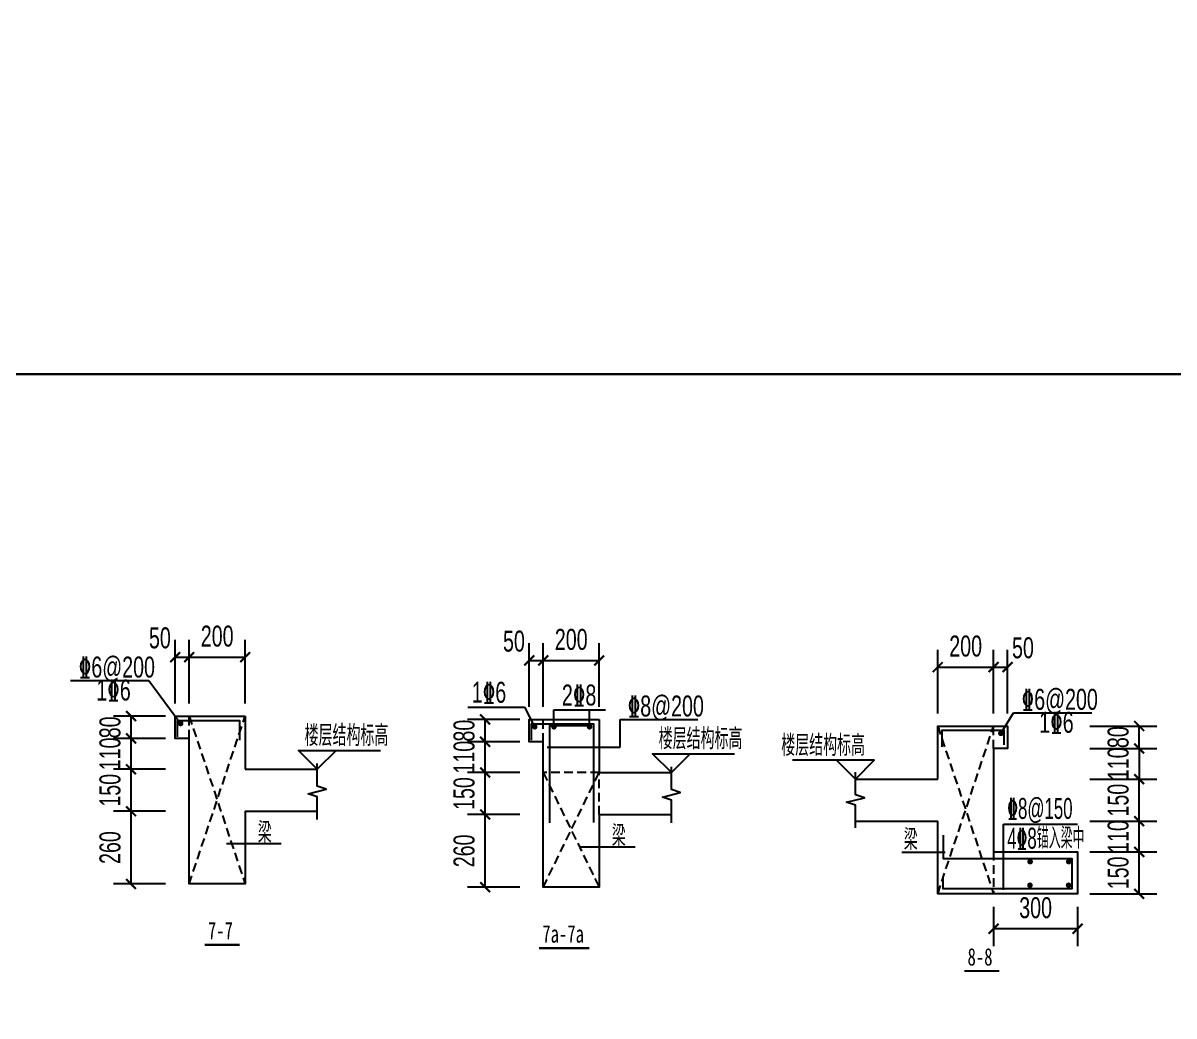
# Model space of a CAD drawing. Extents: x -173820 to 521180, y -715739 to 158231.
# Drawn here: x 33514 to 49968, y 34292 to 48493 of the extents above; entities that cross this region are included whole.
import ezdxf

# ---------------------------------------------------------------- set-up
doc = ezdxf.new("R2010")
doc.units = 0
doc.header["$LTSCALE"] = 1000
doc.linetypes.add('HIDDEN2', pattern=[0.1875, 0.125, -0.0625])
doc.layers.add('JG1', color=3, linetype='Continuous')
doc.layers.add('模板线', color=3, linetype='Continuous')
doc.styles.add('TEXTDIM', font='njadri_romans1.shx', dxfattribs={"width": 0.7, "bigfont": 'njadri_fhztxt.shx'})
doc.styles.add('TEXTSTEEL', font='njadri_tssdeng.shx', dxfattribs={"width": 0.7, "bigfont": 'njadri_tssdchn.shx'})
doc.styles.add('黑体', font='simhei.ttf', dxfattribs={"width": 0.8})
doc.dimstyles.new('DIM100', dxfattribs={"dimtxt": 300, "dimasz": 1, "dimexe": 250, "dimexo": 0, "dimgap": 150, "dimtad": 1, "dimdec": 0, "dimzin": 0, "dimdsep": 46, "dimtxsty": 'TEXTDIM', "dimblk": 'DI', "dimcen": 0, "dimclrt": 7, "dimadec": 0, "dimazin": 0, "dimtfac": 1, "dimtdec": 0, "dimtix": 1, "dimtmove": 2, "dimatfit": 3, "dimldrblk": 'DI', "dimfxl": 0, "dimtolj": 1, "dimtzin": 0, "dimarcsym": 0})

# ---------------------------------------------------------------- blocks, each defined once
blk = doc.blocks.new('DI')
at = {"color": 3, "const_width": 30}
blk.add_lwpolyline([(-71, -71), (71, 71)], dxfattribs=at)
blk = doc.blocks.new('*D510')
at = {"layer": 'Defpoints', "color": 0}
for p in [(-127625, -37838), (-128425, -38500), (-127625, -38500)]:
    blk.add_point(p, dxfattribs=at)
at = {"layer": 'JG1', "color": 0, "lineweight": -2}
for p, q in [((-128425, -38500), (-128425, -37588)), ((-127625, -38500), (-127625, -37588)), ((-128424, -37838), (-127626, -37838))]:
    blk.add_line(p, q, dxfattribs=at)
at = {"layer": 'JG1', "color": 0, "lineweight": -2, "rotation": 180}
blk.add_blockref('DI', (-128425, -37838), dxfattribs=at)
at = {"layer": 'JG1', "color": 0, "lineweight": -2}
blk.add_blockref('DI', (-127625, -37838), dxfattribs=at)
at = {"layer": 'JG1', "color": 7, "insert": (-128025, -37538), "char_height": 300, "attachment_point": 5, "style": 'TEXTDIM'}
blk.add_mtext('\\A1;200', dxfattribs=at)
blk = doc.blocks.new('*D511')
at = {"layer": 'Defpoints', "color": 0}
for p in [(-128425, -37838), (-128625, -38500), (-128425, -38500)]:
    blk.add_point(p, dxfattribs=at)
at = {"layer": 'JG1', "color": 0, "lineweight": -2}
for p, q in [((-128625, -38500), (-128625, -37588)), ((-128425, -38500), (-128425, -37588)), ((-128626, -37838), (-128627, -37838)), ((-128625, -37838), (-128425, -37838)), ((-128424, -37838), (-128423, -37838))]:
    blk.add_line(p, q, dxfattribs=at)
blk.add_blockref('DI', (-128625, -37838), dxfattribs=at)
at = {"layer": 'JG1', "color": 0, "lineweight": -2, "rotation": 180}
blk.add_blockref('DI', (-128425, -37838), dxfattribs=at)
at = {"layer": 'JG1', "color": 7, "insert": (-128844, -37563), "char_height": 300, "attachment_point": 5, "style": 'TEXTDIM'}
blk.add_mtext('\\A1;50', dxfattribs=at)
blk = doc.blocks.new('*D512')
at = {"layer": 'Defpoints', "color": 0}
for p in [(-129256, -40041), (-128762, -40041), (-128762, -41081)]:
    blk.add_point(p, dxfattribs=at)
at = {"layer": 'JG1', "color": 0, "lineweight": -2}
for p, q in [((-128762, -40041), (-129506, -40041)), ((-129256, -41080), (-129256, -40042)), ((-128762, -41081), (-129506, -41081))]:
    blk.add_line(p, q, dxfattribs=at)
for p, rotation in [((-129256, -40041), 90), ((-129256, -41081), 270)]:
    blk.add_blockref('DI', p, dxfattribs=dict(at, rotation=rotation))
at = {"layer": 'JG1', "color": 7, "insert": (-129556, -40561), "char_height": 300, "attachment_point": 5, "rotation": 90, "style": 'TEXTDIM'}
blk.add_mtext('\\A1;260', dxfattribs=at)
blk = doc.blocks.new('*D513')
at = {"layer": 'Defpoints', "color": 0}
for p in [(-129256, -38681), (-128762, -38681), (-128762, -39001)]:
    blk.add_point(p, dxfattribs=at)
at = {"layer": 'JG1', "color": 0, "lineweight": -2}
for p, q in [((-128762, -38681), (-129506, -38681)), ((-129256, -38680), (-129256, -38679)), ((-129256, -39001), (-129256, -38681)), ((-128762, -39001), (-129506, -39001)), ((-129256, -39002), (-129256, -39003))]:
    blk.add_line(p, q, dxfattribs=at)
for p, rotation in [((-129256, -38681), 270), ((-129256, -39001), 90)]:
    blk.add_blockref('DI', p, dxfattribs=dict(at, rotation=rotation))
at = {"layer": 'JG1', "color": 7, "insert": (-129556, -38841), "char_height": 300, "attachment_point": 5, "rotation": 90, "style": 'TEXTDIM'}
blk.add_mtext('\\A1;80', dxfattribs=at)
blk = doc.blocks.new('*D514')
at = {"layer": 'Defpoints', "color": 0}
for p in [(-129256, -39001), (-128762, -39001), (-128762, -39441)]:
    blk.add_point(p, dxfattribs=at)
at = {"layer": 'JG1', "color": 0, "lineweight": -2}
for p, q in [((-128762, -39001), (-129506, -39001)), ((-129256, -39000), (-129256, -38999)), ((-129256, -39441), (-129256, -39001)), ((-128762, -39441), (-129506, -39441)), ((-129256, -39442), (-129256, -39443))]:
    blk.add_line(p, q, dxfattribs=at)
for p, rotation in [((-129256, -39001), 270), ((-129256, -39441), 90)]:
    blk.add_blockref('DI', p, dxfattribs=dict(at, rotation=rotation))
at = {"layer": 'JG1', "color": 7, "insert": (-129556, -39221), "char_height": 300, "attachment_point": 5, "rotation": 90, "style": 'TEXTDIM'}
blk.add_mtext('\\A1;110', dxfattribs=at)
blk = doc.blocks.new('*D515')
at = {"layer": 'Defpoints', "color": 0}
for p in [(-129256, -39441), (-128762, -39441), (-128762, -40041)]:
    blk.add_point(p, dxfattribs=at)
at = {"layer": 'JG1', "color": 0, "lineweight": -2}
for p, q in [((-128762, -39441), (-129506, -39441)), ((-129256, -39440), (-129256, -39439)), ((-129256, -40041), (-129256, -39441)), ((-128762, -40041), (-129506, -40041)), ((-129256, -40042), (-129256, -40043))]:
    blk.add_line(p, q, dxfattribs=at)
for p, rotation in [((-129256, -39441), 270), ((-129256, -40041), 90)]:
    blk.add_blockref('DI', p, dxfattribs=dict(at, rotation=rotation))
at = {"layer": 'JG1', "color": 7, "insert": (-129556, -39741), "char_height": 300, "attachment_point": 5, "rotation": 90, "style": 'TEXTDIM'}
blk.add_mtext('\\A1;150', dxfattribs=at)
blk = doc.blocks.new('*D842')
at = {"layer": 'Defpoints', "color": 0}
for p in [(3226, 4346), (3026, 3685), (3226, 3685)]:
    blk.add_point(p, dxfattribs=at)
at = {"layer": 'JG1', "color": 0, "lineweight": -2}
for p, q in [((3026, 3685), (3026, 4596)), ((3226, 3685), (3226, 4596)), ((3025, 4346), (3024, 4346)), ((3026, 4346), (3226, 4346)), ((3227, 4346), (3228, 4346))]:
    blk.add_line(p, q, dxfattribs=at)
blk.add_blockref('DI', (3026, 4346), dxfattribs=at)
at = {"layer": 'JG1', "color": 0, "lineweight": -2, "rotation": 180}
blk.add_blockref('DI', (3226, 4346), dxfattribs=at)
at = {"layer": 'JG1', "color": 7, "insert": (3445, 4621), "char_height": 300, "attachment_point": 5, "style": 'TEXTDIM'}
blk.add_mtext('\\A1;50', dxfattribs=at)
blk = doc.blocks.new('*D843')
at = {"layer": 'Defpoints', "color": 0}
for p in [(3026, 4346), (2226, 3685), (3026, 3685)]:
    blk.add_point(p, dxfattribs=at)
at = {"layer": 'JG1', "color": 0, "lineweight": -2}
for p, q in [((2226, 3685), (2226, 4596)), ((3026, 3685), (3026, 4596)), ((2227, 4346), (3025, 4346))]:
    blk.add_line(p, q, dxfattribs=at)
at = {"layer": 'JG1', "color": 0, "lineweight": -2, "rotation": 180}
blk.add_blockref('DI', (2226, 4346), dxfattribs=at)
at = {"layer": 'JG1', "color": 0, "lineweight": -2}
blk.add_blockref('DI', (3026, 4346), dxfattribs=at)
at = {"layer": 'JG1', "color": 7, "insert": (2626, 4646), "char_height": 300, "attachment_point": 5, "style": 'TEXTDIM'}
blk.add_mtext('\\A1;200', dxfattribs=at)
blk = doc.blocks.new('*D844')
at = {"layer": 'Defpoints', "color": 0}
for p in [(4401, 1704), (5107, 1704), (4401, 1104)]:
    blk.add_point(p, dxfattribs=at)
at = {"layer": 'JG1', "color": 0, "lineweight": -2}
for p, q in [((4401, 1704), (5357, 1704)), ((5107, 1705), (5107, 1706)), ((5107, 1104), (5107, 1704)), ((4401, 1104), (5357, 1104)), ((5107, 1103), (5107, 1102))]:
    blk.add_line(p, q, dxfattribs=at)
for p, rotation in [((5107, 1704), 270), ((5107, 1104), 90)]:
    blk.add_blockref('DI', p, dxfattribs=dict(at, rotation=rotation))
at = {"layer": 'JG1', "color": 7, "insert": (4807, 1404), "char_height": 300, "attachment_point": 5, "rotation": 90, "style": 'TEXTDIM'}
blk.add_mtext('\\A1;150', dxfattribs=at)
blk = doc.blocks.new('*D845')
at = {"layer": 'Defpoints', "color": 0}
for p in [(4401, 3504), (5107, 3504), (4401, 3184)]:
    blk.add_point(p, dxfattribs=at)
at = {"layer": 'JG1', "color": 0, "lineweight": -2}
for p, q in [((4401, 3504), (5357, 3504)), ((5107, 3505), (5107, 3506)), ((5107, 3184), (5107, 3504)), ((4401, 3184), (5357, 3184)), ((5107, 3183), (5107, 3182))]:
    blk.add_line(p, q, dxfattribs=at)
for p, rotation in [((5107, 3504), 270), ((5107, 3184), 90)]:
    blk.add_blockref('DI', p, dxfattribs=dict(at, rotation=rotation))
at = {"layer": 'JG1', "color": 7, "insert": (4807, 3344), "char_height": 300, "attachment_point": 5, "rotation": 90, "style": 'TEXTDIM'}
blk.add_mtext('\\A1;80', dxfattribs=at)
blk = doc.blocks.new('*D846')
at = {"layer": 'Defpoints', "color": 0}
for p in [(4401, 2144), (5107, 2144), (4401, 1704)]:
    blk.add_point(p, dxfattribs=at)
at = {"layer": 'JG1', "color": 0, "lineweight": -2}
for p, q in [((4401, 2144), (5357, 2144)), ((5107, 2145), (5107, 2146)), ((5107, 1704), (5107, 2144)), ((4401, 1704), (5357, 1704)), ((5107, 1703), (5107, 1702))]:
    blk.add_line(p, q, dxfattribs=at)
for p, rotation in [((5107, 2144), 270), ((5107, 1704), 90)]:
    blk.add_blockref('DI', p, dxfattribs=dict(at, rotation=rotation))
at = {"layer": 'JG1', "color": 7, "insert": (4807, 1924), "char_height": 300, "attachment_point": 5, "rotation": 90, "style": 'TEXTDIM'}
blk.add_mtext('\\A1;110', dxfattribs=at)
blk = doc.blocks.new('*D847')
at = {"layer": 'Defpoints', "color": 0}
for p in [(4401, 3184), (4401, 2744), (5107, 2744)]:
    blk.add_point(p, dxfattribs=at)
at = {"layer": 'JG1', "color": 0, "lineweight": -2}
for p, q in [((4401, 3184), (5357, 3184)), ((5107, 3185), (5107, 3186)), ((5107, 3184), (5107, 2744)), ((4401, 2744), (5357, 2744)), ((5107, 2743), (5107, 2742))]:
    blk.add_line(p, q, dxfattribs=at)
for p, rotation in [((5107, 3184), 270), ((5107, 2744), 90)]:
    blk.add_blockref('DI', p, dxfattribs=dict(at, rotation=rotation))
at = {"layer": 'JG1', "color": 7, "insert": (4807, 2964), "char_height": 300, "attachment_point": 5, "rotation": 90, "style": 'TEXTDIM'}
blk.add_mtext('\\A1;110', dxfattribs=at)
blk = doc.blocks.new('*D848')
at = {"layer": 'Defpoints', "color": 0}
for p in [(4401, 2744), (5107, 2744), (4401, 2144)]:
    blk.add_point(p, dxfattribs=at)
at = {"layer": 'JG1', "color": 0, "lineweight": -2}
for p, q in [((4401, 2744), (5357, 2744)), ((5107, 2745), (5107, 2746)), ((5107, 2144), (5107, 2744)), ((4401, 2144), (5357, 2144)), ((5107, 2143), (5107, 2142))]:
    blk.add_line(p, q, dxfattribs=at)
for p, rotation in [((5107, 2744), 270), ((5107, 2144), 90)]:
    blk.add_blockref('DI', p, dxfattribs=dict(at, rotation=rotation))
at = {"layer": 'JG1', "color": 7, "insert": (4807, 2444), "char_height": 300, "attachment_point": 5, "rotation": 90, "style": 'TEXTDIM'}
blk.add_mtext('\\A1;150', dxfattribs=at)
blk = doc.blocks.new('*D849')
at = {"layer": 'Defpoints', "color": 0}
for p in [(3026, 918), (4226, 918), (3026, 604)]:
    blk.add_point(p, dxfattribs=at)
at = {"layer": 'JG1', "color": 0, "lineweight": -2}
for p, q in [((3026, 918), (3026, 354)), ((4226, 918), (4226, 354)), ((4225, 604), (3027, 604))]:
    blk.add_line(p, q, dxfattribs=at)
at = {"layer": 'JG1', "color": 0, "lineweight": -2, "rotation": 180}
blk.add_blockref('DI', (3026, 604), dxfattribs=at)
at = {"layer": 'JG1', "color": 0, "lineweight": -2}
blk.add_blockref('DI', (4226, 604), dxfattribs=at)
at = {"layer": 'JG1', "color": 7, "insert": (3626, 904), "char_height": 300, "attachment_point": 5, "style": 'TEXTDIM'}
blk.add_mtext('\\A1;300', dxfattribs=at)
blk = doc.blocks.new('*D654')
at = {"layer": 'Defpoints', "color": 0}
for p in [(2081, 4113), (1281, 3451), (2081, 3451)]:
    blk.add_point(p, dxfattribs=at)
at = {"layer": 'JG1', "color": 0, "lineweight": -2}
for p, q in [((1281, 3451), (1281, 4363)), ((2081, 3451), (2081, 4363)), ((1282, 4113), (2080, 4113))]:
    blk.add_line(p, q, dxfattribs=at)
at = {"layer": 'JG1', "color": 0, "lineweight": -2, "rotation": 180}
blk.add_blockref('DI', (1281, 4113), dxfattribs=at)
at = {"layer": 'JG1', "color": 0, "lineweight": -2}
blk.add_blockref('DI', (2081, 4113), dxfattribs=at)
at = {"layer": 'JG1', "color": 7, "insert": (1681, 4413), "char_height": 300, "attachment_point": 5, "style": 'TEXTDIM'}
blk.add_mtext('\\A1;200', dxfattribs=at)
blk = doc.blocks.new('*D655')
at = {"layer": 'Defpoints', "color": 0}
for p in [(1281, 4113), (1081, 3451), (1281, 3451)]:
    blk.add_point(p, dxfattribs=at)
at = {"layer": 'JG1', "color": 0, "lineweight": -2}
for p, q in [((1081, 3451), (1081, 4363)), ((1281, 3451), (1281, 4363)), ((1080, 4113), (1079, 4113)), ((1081, 4113), (1281, 4113)), ((1282, 4113), (1283, 4113))]:
    blk.add_line(p, q, dxfattribs=at)
blk.add_blockref('DI', (1081, 4113), dxfattribs=at)
at = {"layer": 'JG1', "color": 0, "lineweight": -2, "rotation": 180}
blk.add_blockref('DI', (1281, 4113), dxfattribs=at)
at = {"layer": 'JG1', "color": 7, "insert": (862, 4388), "char_height": 300, "attachment_point": 5, "style": 'TEXTDIM'}
blk.add_mtext('\\A1;50', dxfattribs=at)
blk = doc.blocks.new('*D656')
at = {"layer": 'Defpoints', "color": 0}
for p in [(450, 1910), (944, 1910), (944, 870)]:
    blk.add_point(p, dxfattribs=at)
at = {"layer": 'JG1', "color": 0, "lineweight": -2}
for p, q in [((944, 1910), (200, 1910)), ((450, 871), (450, 1909)), ((944, 870), (200, 870))]:
    blk.add_line(p, q, dxfattribs=at)
for p, rotation in [((450, 1910), 90), ((450, 870), 270)]:
    blk.add_blockref('DI', p, dxfattribs=dict(at, rotation=rotation))
at = {"layer": 'JG1', "color": 7, "insert": (150, 1390), "char_height": 300, "attachment_point": 5, "rotation": 90, "style": 'TEXTDIM'}
blk.add_mtext('\\A1;260', dxfattribs=at)
blk = doc.blocks.new('*D657')
at = {"layer": 'Defpoints', "color": 0}
for p in [(450, 3270), (944, 3270), (944, 2950)]:
    blk.add_point(p, dxfattribs=at)
at = {"layer": 'JG1', "color": 0, "lineweight": -2}
for p, q in [((944, 3270), (200, 3270)), ((450, 3271), (450, 3272)), ((450, 2950), (450, 3270)), ((944, 2950), (200, 2950)), ((450, 2949), (450, 2948))]:
    blk.add_line(p, q, dxfattribs=at)
for p, rotation in [((450, 3270), 270), ((450, 2950), 90)]:
    blk.add_blockref('DI', p, dxfattribs=dict(at, rotation=rotation))
at = {"layer": 'JG1', "color": 7, "insert": (150, 3110), "char_height": 300, "attachment_point": 5, "rotation": 90, "style": 'TEXTDIM'}
blk.add_mtext('\\A1;80', dxfattribs=at)
blk = doc.blocks.new('*D658')
at = {"layer": 'Defpoints', "color": 0}
for p in [(450, 2950), (944, 2950), (944, 2510)]:
    blk.add_point(p, dxfattribs=at)
at = {"layer": 'JG1', "color": 0, "lineweight": -2}
for p, q in [((944, 2950), (200, 2950)), ((450, 2951), (450, 2952)), ((450, 2510), (450, 2950)), ((944, 2510), (200, 2510)), ((450, 2509), (450, 2508))]:
    blk.add_line(p, q, dxfattribs=at)
for p, rotation in [((450, 2950), 270), ((450, 2510), 90)]:
    blk.add_blockref('DI', p, dxfattribs=dict(at, rotation=rotation))
at = {"layer": 'JG1', "color": 7, "insert": (150, 2730), "char_height": 300, "attachment_point": 5, "rotation": 90, "style": 'TEXTDIM'}
blk.add_mtext('\\A1;110', dxfattribs=at)
blk = doc.blocks.new('*D659')
at = {"layer": 'Defpoints', "color": 0}
for p in [(450, 2510), (944, 2510), (944, 1910)]:
    blk.add_point(p, dxfattribs=at)
at = {"layer": 'JG1', "color": 0, "lineweight": -2}
for p, q in [((944, 2510), (200, 2510)), ((450, 2511), (450, 2512)), ((450, 1910), (450, 2510)), ((944, 1910), (200, 1910)), ((450, 1909), (450, 1908))]:
    blk.add_line(p, q, dxfattribs=at)
for p, rotation in [((450, 2510), 270), ((450, 1910), 90)]:
    blk.add_blockref('DI', p, dxfattribs=dict(at, rotation=rotation))
at = {"layer": 'JG1', "color": 7, "insert": (150, 2210), "char_height": 300, "attachment_point": 5, "rotation": 90, "style": 'TEXTDIM'}
blk.add_mtext('\\A1;150', dxfattribs=at)
blk = doc.blocks.new('$1155840')
at = {"layer": 'JG1', "color": 3, "linetype": 'Continuous'}
blk.add_line((0, 3779.1, 0), (1120.2, 3779.1, 0), dxfattribs=at)
at = {"layer": 'JG1'}
blk.add_line((3010.1, 1442.2, 0), (2230.2, 1442.2, 0), dxfattribs=at)
for points in [[(2495.2, 1910), (2495.2, 870), (1695.2, 870), (1695.2, 2950), (1495.2, 2950), (1495.2, 3270), (2495.2, 3270)], [(2495.2, 3270), (2495.2, 2510)], [(3796.7, 2780), (3526.7, 2510), (3256.7, 2780), (4428.1, 2780)], [(2495.2, 2510), (3526.7, 2510)], [(2495.2, 1910), (3526.7, 1910)]]:
    blk.add_lwpolyline(points, dxfattribs=at)
at = {"layer": 'JG1', "color": 6}
blk.add_lwpolyline([(1530, 2973.3), (1530, 3209.4), (2415.4, 3209.4), (2415.4, 2926.4)], dxfattribs=at)
at = {"layer": 'JG1', "color": 3, "const_width": 40, "elevation": 0}
blk.add_lwpolyline([(1553.4, 3165.4, 1), (1593.4, 3165.4, 1)], format="xyb", close=True, dxfattribs=at)
at = {"layer": 'JG1', "elevation": 0}
blk.add_lwpolyline([(3526.7, 1792.3), (3526.7, 2117.3), (3398.3, 2159), (3655.1, 2225.6), (3526.7, 2267.3), (3526.7, 2592.3)], dxfattribs=at)
at = {"layer": '模板线'}
blk.add_line((1120.2, 3779.1, 0), (1561.6, 3181.5, 0), dxfattribs=at)
at = {"layer": '模板线', "linetype": 'HIDDEN2'}
for p, q in [((1695.2, 870), (2495.2, 3270)), ((1695.2, 2950), (1695.2, 3270)), ((1695.2, 3270), (2495.2, 870))]:
    blk.add_line(p, q, dxfattribs=at)
at = {"layer": '模板线', "color": 3, "elevation": -307942.8}
blk.add_lwpolyline([(1916.4, 0, 31.2, 31.2, 0), (2417.1, 0, 0, 0, 0)], format="xyseb", dxfattribs=at)
at = {"layer": 'JG1', "color": 3, "linetype": 'ByBlock', "ltscale": 0.2, "style": 'TEXTSTEEL', "width": 0.7}
for s, p in [('%%1326@200', (116.2, 3822.4)), ('1%%1326', (367.7, 3493.4, 0))]:
    blk.add_text(s, height=300, dxfattribs=at).set_placement(p)
at = {"layer": 'JG1', "style": 'TEXTSTEEL', "width": 0.7}
blk.add_text('楼层结构标高', height=300, dxfattribs=at).set_placement((3346.1, 2843.1))
at = {"layer": 'JG1', "color": 3, "style": 'TEXTSTEEL', "width": 0.7}
blk.add_text('梁', height=300, dxfattribs=at).set_placement((2675.8, 1456.3, 0))
at = {"layer": '模板线', "color": 3, "style": '黑体', "width": 0.7}
blk.add_text('7-7', height=250, dxfattribs=at).set_placement((1963.3, 78.3, -307942.8))
at = {"layer": 'JG1'}
dim = blk.add_aligned_dim(p1=(1695.2, 3451), p2=(2495.2, 3451), distance=661.7, dimstyle='DIM100', override={"dimlfac": 0.25}, dxfattribs=at)
dim.commit()
dim.dimension.update_dxf_attribs({"geometry": '*D510', "text_midpoint": (2095.2, 4412.7), "insert": (130120.4, 41951.1)})
dim = blk.add_linear_dim(base=(1695.2, 4112.7), p1=(1495.2, 3451), p2=(1695.2, 3451), angle=0, dimstyle='DIM100', override={"dimlfac": 0.25}, dxfattribs=at)
dim.commit()
dim.dimension.update_dxf_attribs({"geometry": '*D511', "text_midpoint": (1276.2, 4387.7), "dimtype": 129, "insert": (130120.4, 41951.1)})
for base, p1, p2, picture, middle in [((864.4, 3270), (1358.9, 2950), (1358.9, 3270), '*D513', (564.4, 3110)), ((864.4, 2950), (1358.9, 2510), (1358.9, 2950), '*D514', (564.4, 2730)), ((864.4, 2510), (1358.9, 1910), (1358.9, 2510), '*D515', (564.4, 2210)), ((864.4, 1910), (1358.9, 870), (1358.9, 1910), '*D512', (564.4, 1390))]:
    dim = blk.add_linear_dim(base=base, p1=p1, p2=p2, angle=90, dimstyle='DIM100', override={"dimlfac": 0.25}, dxfattribs=at)
    dim.commit()
    dim.dimension.update_dxf_attribs({"geometry": picture, "text_midpoint": middle, "insert": (130120.4, 41951.1)})
blk = doc.blocks.new('$1509256')
at = {"layer": 'JG1', "color": 3, "linetype": 'Continuous'}
blk.add_line((3309.8, 3692.9, 0), (4430, 3692.9, 0), dxfattribs=at)
at = {"layer": 'JG1', "color": 3, "linetype": 'ByBlock', "ltscale": 0.2}
blk.add_line((3167.6, 2101), (4224.8, 2101), dxfattribs=at)
at = {"layer": 'JG1'}
blk.add_line((2331.2, 1694.8, 0), (1715.3, 1694.8, 0), dxfattribs=at)
for points in [[(2226.3, 2743.7), (2226.3, 3503.7), (3226.3, 3503.7), (3226.3, 3183.7), (3026.3, 3183.7), (3026.3, 1703.7), (4226.3, 1703.7), (4226.3, 1103.7), (2226.3, 1103.7), (2226.3, 2143.7)], [(779.7, 3013.7), (1049.7, 2743.7), (1319.7, 3013.7), (148.3, 3013.7)], [(1049.7, 2743.7), (2226.3, 2743.7)], [(1049.7, 2143.7), (2226.3, 2143.7)]]:
    blk.add_lwpolyline(points, dxfattribs=at)
at = {"layer": 'JG1', "color": 6}
for points in [[(2288.2, 3207), (2288.2, 3443.1), (3173.7, 3443.1), (3173.7, 3234.9)], [(2304.3, 1942.3), (2304.3, 1611.1), (4144.2, 1611.1), (4144.2, 1176.7), (2304.3, 1176.7), (2304.3, 1344)]]:
    blk.add_lwpolyline(points, dxfattribs=at)
at = {"layer": 'JG1', "color": 3, "const_width": 40, "elevation": 0}
for points in [[(3109.7, 3399.1, 1), (3149.7, 3399.1, 1)], [(3527.2, 1564.5, 1), (3567.2, 1564.5, 1)], [(4079.7, 1564.5, 1), (4119.7, 1564.5, 1)], [(3525.4, 1226.5, 1), (3565.4, 1226.5, 1)], [(4078, 1226.5, 1), (4118, 1226.5, 1)]]:
    blk.add_lwpolyline(points, format="xyb", close=True, dxfattribs=at)
at = {"layer": 'JG1', "elevation": 0}
blk.add_lwpolyline([(1049.7, 2046.2), (1049.7, 2371.2), (921.3, 2412.9), (1178.1, 2479.5), (1049.7, 2521.2), (1049.7, 2846.2)], dxfattribs=at)
at = {"layer": '模板线'}
for p, q in [((3129.7, 3399.1, 0), (3309.8, 3692.9, 0)), ((3167.6, 1162.6), (3167.6, 2101))]:
    blk.add_line(p, q, dxfattribs=at)
at = {"layer": '模板线', "linetype": 'HIDDEN2'}
for p, q in [((2226.3, 1103.7), (3026.3, 3503.7)), ((2226.3, 3503.7), (3026.3, 1103.7)), ((3026.3, 3183.7), (3026.3, 3503.7)), ((3026.3, 1703.7), (3026.3, 1103.7))]:
    blk.add_line(p, q, dxfattribs=at)
at = {"layer": '模板线', "color": 3, "elevation": -307942.8}
blk.add_lwpolyline([(2605.9, 0, 31.2, 31.2, 0), (3106.6, 0, 0, 0, 0)], format="xyseb", dxfattribs=at)
at = {"layer": 'JG1', "color": 3, "linetype": 'ByBlock', "ltscale": 0.2, "style": 'TEXTSTEEL'}
for s, width, p in [('%%1326@200', 0.7, (3426, 3736.1)), ('1%%1326', 0.7, (3677.5, 3407.1, 0)), ('%%1328@150', 0.6, (3220.3, 2175.7)), ('4%%1328锚入梁中', 0.6, (3220.3, 1749.5))]:
    blk.add_text(s, height=300, dxfattribs=dict(at, width=width)).set_placement(p)
at = {"layer": 'JG1', "style": 'TEXTSTEEL', "width": 0.7}
blk.add_text('楼层结构标高', height=300, dxfattribs=at).set_placement((-9.9, 3076.8))
at = {"layer": 'JG1', "color": 3, "style": 'TEXTSTEEL', "width": 0.7}
blk.add_text('梁', height=300, dxfattribs=at).set_placement((1741.1, 1730.1, 0))
at = {"layer": '模板线', "color": 3, "style": '黑体', "width": 0.7}
blk.add_text('8-8', height=250, dxfattribs=at).set_placement((2652.8, 78.3, -307942.8))
at = {"layer": 'JG1'}
for p1, p2, distance, picture, middle in [((2226.3, 3684.7), (3026.3, 3684.7), 661.7, '*D843', (2626.3, 4646.4)), ((4401.2, 3183.7), (4401.2, 3503.7), -705.8, '*D845', (4807, 3343.7)), ((4401.2, 3183.7), (4401.2, 2743.7), 705.8, '*D847', (4807, 2963.7)), ((4401.2, 2143.7), (4401.2, 2743.7), -705.8, '*D848', (4807, 2443.7)), ((4401.2, 1703.7), (4401.2, 2143.7), -705.8, '*D846', (4807, 1923.7)), ((4401.2, 1103.7), (4401.2, 1703.7), -705.8, '*D844', (4807, 1403.7))]:
    dim = blk.add_aligned_dim(p1=p1, p2=p2, distance=distance, dimstyle='DIM100', override={"dimlfac": 0.25}, dxfattribs=at)
    dim.commit()
    dim.dimension.update_dxf_attribs({"geometry": picture, "text_midpoint": middle})
dim = blk.add_linear_dim(base=(3226.3, 4346.4), p1=(3026.3, 3684.7), p2=(3226.3, 3684.7), angle=0, dimstyle='DIM100', override={"dimlfac": 0.25}, dxfattribs=at)
dim.commit()
dim.dimension.update_dxf_attribs({"geometry": '*D842', "text_midpoint": (3445.3, 4621.4), "dimtype": 129})
dim = blk.add_linear_dim(base=(3026.3, 603.6), p1=(4226.3, 917.9), p2=(3026.3, 917.9), dimstyle='DIM100', override={"dimlfac": 0.25}, dxfattribs=at)
dim.commit()
dim.dimension.update_dxf_attribs({"geometry": '*D849', "text_midpoint": (3626.3, 903.6)})
blk = doc.blocks.new('$1619044')
at = {"layer": 'JG1', "color": 3, "linetype": 'Continuous'}
for p, q in [((204.3, 3446.9, 0), (1011.4, 3446.9, 0)), ((2379.2, 3268.8, 0), (3491.5, 3268.8, 0))]:
    blk.add_line(p, q, dxfattribs=at)
at = {"layer": 'JG1'}
blk.add_line((2595.6, 1442.2, 0), (1815.7, 1442.2, 0), dxfattribs=at)
for points in [[(2080.8, 1910), (2080.8, 870), (1280.8, 870), (1280.8, 2950), (1080.8, 2950), (1080.8, 3270), (2080.8, 3270)], [(2080.8, 3270), (2080.8, 2510)], [(3382.2, 2780), (3112.2, 2510), (2842.2, 2780), (4013.6, 2780)], [(2080.8, 2510), (3112.2, 2510)], [(2080.8, 1910), (3112.2, 1910)]]:
    blk.add_lwpolyline(points, dxfattribs=at)
at = {"layer": 'JG1', "color": 6}
for points in [[(1115.5, 2973.3), (1115.5, 3209.4), (2001, 3209.4), (2001, 1798)], [(1377, 1789.1), (1377, 3183.2), (1966.1, 3183.2)]]:
    blk.add_lwpolyline(points, dxfattribs=at)
at = {"layer": 'JG1', "color": 3, "const_width": 40, "elevation": 0}
for points in [[(1139, 3165.4, 1), (1179, 3165.4, 1)], [(1414.5, 3165.4, 1), (1454.5, 3165.4, 1)], [(1923.3, 3165.4, 1), (1963.3, 3165.4, 1)]]:
    blk.add_lwpolyline(points, format="xyb", close=True, dxfattribs=at)
at = {"layer": 'JG1', "elevation": 0}
blk.add_lwpolyline([(3112.2, 1792.3), (3112.2, 2117.3), (2983.8, 2159), (3240.6, 2225.6), (3112.2, 2267.3), (3112.2, 2592.3)], dxfattribs=at)
at = {"layer": '模板线'}
for p, q in [((1011.4, 3446.9, 0), (1147.1, 3181.5, 0)), ((1434.5, 3165.4, 0), (1434.5, 3405.9, 0)), ((1434.5, 3405.9, 0), (2169.3, 3405.9, 0)), ((1943.3, 3165.4, 0), (1943.3, 3405.9, 0)), ((2379.2, 2875.7), (2379.2, 3268.8, 0)), ((1339, 2875.7), (2379.2, 2875.7))]:
    blk.add_line(p, q, dxfattribs=at)
at = {"layer": '模板线', "linetype": 'HIDDEN2'}
for p, q in [((1280.8, 2950), (1280.8, 3270)), ((1280.8, 870), (2080.8, 2510)), ((1280.8, 2510), (2080.8, 870)), ((2080.8, 2510), (1280.8, 2510)), ((2080.8, 1910), (2080.8, 2510))]:
    blk.add_line(p, q, dxfattribs=at)
at = {"layer": '模板线', "color": 3, "elevation": -307942.8}
blk.add_lwpolyline([(1220.6, 0, 31.2, 31.2, 0), (1941.1, 0, 0, 0, 0)], format="xyseb", dxfattribs=at)
at = {"layer": 'JG1', "color": 3, "linetype": 'ByBlock', "ltscale": 0.2, "style": 'TEXTSTEEL', "width": 0.7}
for s, p in [('1%%1326', (258.9, 3508.6, 0)), ('2%%1328', (1547.6, 3469.2, 0)), ('%%1328@200', (2487.6, 3312.1))]:
    blk.add_text(s, height=300, dxfattribs=at).set_placement(p)
at = {"layer": 'JG1', "style": 'TEXTSTEEL', "width": 0.7}
blk.add_text('楼层结构标高', height=300, dxfattribs=at).set_placement((2931.7, 2843.1))
at = {"layer": 'JG1', "color": 3, "style": 'TEXTSTEEL', "width": 0.7}
blk.add_text('梁', height=300, dxfattribs=at).set_placement((2261.3, 1456.3, 0))
at = {"layer": '模板线', "color": 3, "style": '黑体', "width": 0.7}
blk.add_text('7a-7a', height=250, dxfattribs=at).set_placement((1267.4, 78.3, -307942.8))
at = {"layer": 'JG1'}
dim = blk.add_aligned_dim(p1=(1280.8, 3451), p2=(2080.8, 3451), distance=661.7, dimstyle='DIM100', override={"dimlfac": 0.25}, dxfattribs=at)
dim.commit()
dim.dimension.update_dxf_attribs({"geometry": '*D654', "text_midpoint": (1680.8, 4412.7)})
dim = blk.add_linear_dim(base=(1280.8, 4112.7), p1=(1080.8, 3451), p2=(1280.8, 3451), angle=0, dimstyle='DIM100', override={"dimlfac": 0.25}, dxfattribs=at)
dim.commit()
dim.dimension.update_dxf_attribs({"geometry": '*D655', "text_midpoint": (861.8, 4387.7), "dimtype": 129})
for base, p1, p2, picture, middle in [((450, 3270), (944.4, 2950), (944.4, 3270), '*D657', (150, 3110)), ((450, 2950), (944.4, 2510), (944.4, 2950), '*D658', (150, 2730)), ((450, 2510), (944.4, 1910), (944.4, 2510), '*D659', (150, 2210)), ((450, 1910), (944.4, 870), (944.4, 1910), '*D656', (150, 1390))]:
    dim = blk.add_linear_dim(base=base, p1=p1, p2=p2, angle=90, dimstyle='DIM100', override={"dimlfac": 0.25}, dxfattribs=at)
    dim.commit()
    dim.dimension.update_dxf_attribs({"geometry": picture, "text_midpoint": middle})

msp = doc.modelspace()

# ---------------------------------------------------------------- linework, layer by layer
at = {"layer": '模板线', "elevation": 0}
for points in [[(-14954.7, 102870.8), (69145.3, 102870.8), (69145.3, 43470.8), (-14954.7, 43470.8)], [(-14954.7, 43470.8), (69145.3, 43470.8), (69145.3, -15929.2), (-14954.7, -15929.2)]]:
    msp.add_lwpolyline(points, close=True, dxfattribs=at)

# ---------------------------------------------------------------- block references
at = {"layer": '模板线'}
for name, p in [('$1155840', (34194.4, 35310.2, 0)), ('$1619044', (39670.3, 35263.3, 0)), ('$1509256', (44364.1, 34935, 0))]:
    msp.add_blockref(name, p, dxfattribs=at)

doc.saveas('drawing.dxf')
